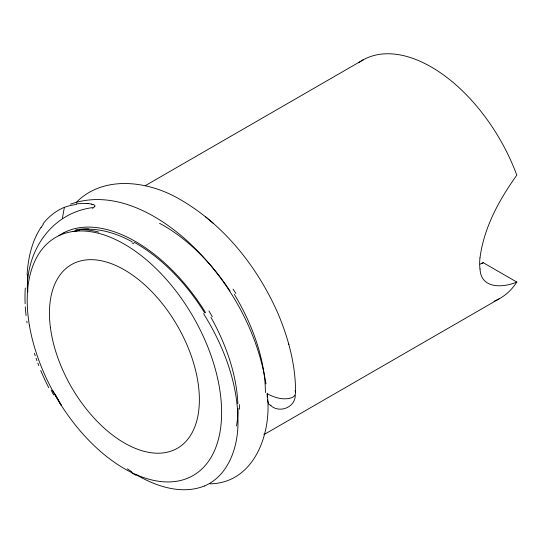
<?xml version="1.0" encoding="UTF-8"?>
<svg xmlns="http://www.w3.org/2000/svg" width="544" height="544" viewBox="0 0 544 544"><rect width="100%" height="100%" fill="white"/><g stroke="black" fill="none" stroke-linecap="round" stroke-linejoin="round"><path stroke-width="0.82" d="M239.448 409.224L239.435 404.566M27.329 289.231C26.874 249.512 52.136 213.017 92.453 207.618M27.35 275.862L27.404 274.72M76.656 201.987C104.06 174.787 148.233 181.057 178.996 198.825C223.734 224.264 257.278 266.546 277.862 313.215C288.476 338.3 295.739 365.262 295.548 392.652C295.705 394.985 293.876 396.882 291.829 397.691C283.642 400.472 274.591 397.705 267.247 393.761L267.179 397.236M479.998 257.91C483.915 227.487 499.202 199.77 516.8 175.141A137.482 79.376 60 0 0 358.666 62.73M295.297 395.474C295.018 406.926 281.044 412.91 271.973 406.606M62.322 218.654L64.389 207.237L61.118 208.814A154.108 88.101 61.7 0 0 42.928 223.992M41.12 227.48L43.255 224.427M94.438 206.829C96.118 205.958 93.976 204.639 92.922 204.469M145.194 185.715L363.562 59.643M263.86 434.663L499.086 298.86M64.022 232.58L64.478 232.336M494.04 301.226A137.482 79.376 60 0 0 516.8 282.071L483.174 262.657L480.114 264.16M204.422 486.03C228.725 475.592 238.027 446.964 237.986 422.362C238.17 383.656 223.795 346.127 203.565 313.616M93.52 207.257L93.833 207.128A6.365 3.924 -62.2 0 0 94.445 206.89M516.8 282.071C503.302 287.851 480.787 289.17 480.039 268.94M70.516 204.15C112.982 189.047 157.542 213.731 188.353 241.937C228.419 279.269 257.224 329.589 265.996 383.874M76.276 203.776L87.101 203.374M79.621 230.275L72.223 231.608L76.391 231.016M210.011 483.861C255.306 482.977 272.354 431.487 267.145 393.455M88.502 203.524L91.46 204.054M271.089 405.695L268.702 404.056L267.356 399.67M132.049 242.876L133.817 243.862M135.871 475.306L131.668 472.722M205.496 216.777L213.527 223.509M233.09 289.129L235.865 293.488M208.937 310.984L212.316 316.696M52.843 390.694L61.302 405.389L55.121 394.21M295.066 390.572L295.548 392.652M288.551 343.42L288.837 344.59M234.335 294.338A137.768 75.67 57.9 0 1 265.404 392.598M64.444 207.346A145.33 82.722 64.3 0 1 76.527 204.503M87.115 203.551A96.152 57.392 82.7 0 1 88.502 203.735M91.433 204.17A44.907 27.554 -80.9 0 1 92.861 204.721M93.418 207.89A22.426 13.28 -59.4 0 1 92.33 208.189M159.548 223.312A137.761 79.696 56.8 0 1 230.051 291.088M238.102 408.326A137.761 74.351 59.9 0 1 236.47 425.932M210.922 317.281A137.768 75.84 57.8 0 1 237.85 403.648M64.518 232.404A137.761 79.39 56.8 0 1 205.612 312.759M58.888 235.606A137.761 84.565 60 0 1 64.042 232.621M53.659 395.005A137.768 83.246 62.2 0 1 51.122 390.102M271.51 405.987A9.683 4.298 -51.7 0 1 270.939 405.926M75.868 229.752A137.761 84.374 59.1 0 1 88.774 229.004M79.383 229.69A137.761 75.623 57.9 0 1 98.75 232.098M79.404 229.724A138.706 85.061 59.8 0 1 132.076 241.747M483.174 262.657A98.314 56.76 60 0 1 481.855 263.554M479.985 269.015A38.121 15.164 -72.1 0 1 479.93 257.965M133.858 242.114A142.712 85.952 58.2 0 1 204.694 312.922M204.388 485.962A153.211 84.973 59.7 0 1 135.857 474.47M131.696 471.716A155.849 87.387 60.7 0 1 127.371 468.806M27.832 291.972A157.318 89.93 61.1 0 1 27.642 276.053M27.125 274.543A157.019 90.304 61 0 1 41.018 227.351M48.804 387.763A142.12 86.829 62.3 0 1 40.732 370.444M38.774 365.588A142.12 86.829 62.3 0 1 37.842 363.154M36.931 360.692A142.12 86.829 62.3 0 1 36.054 358.231M35.21 355.769A142.12 86.829 62.3 0 1 34.401 353.301M27.064 322.864A142.12 86.829 62.3 0 1 26.812 321.232M26.064 315.561A142.12 86.829 62.3 0 1 25.289 306.796M25.126 303.736A142.12 86.829 62.3 0 1 25.296 288.007M50.388 327.359A106.012 61.207 60 0 0 171.659 450.922A106.012 61.207 60 0 0 151.191 291.054A106.012 61.207 60 0 0 50.388 327.359M29.417 325.421A137.482 79.376 60 0 0 189.781 477.272A137.482 79.376 60 0 0 154.04 266.642A137.482 79.376 60 0 0 29.417 325.421"/></g></svg>
